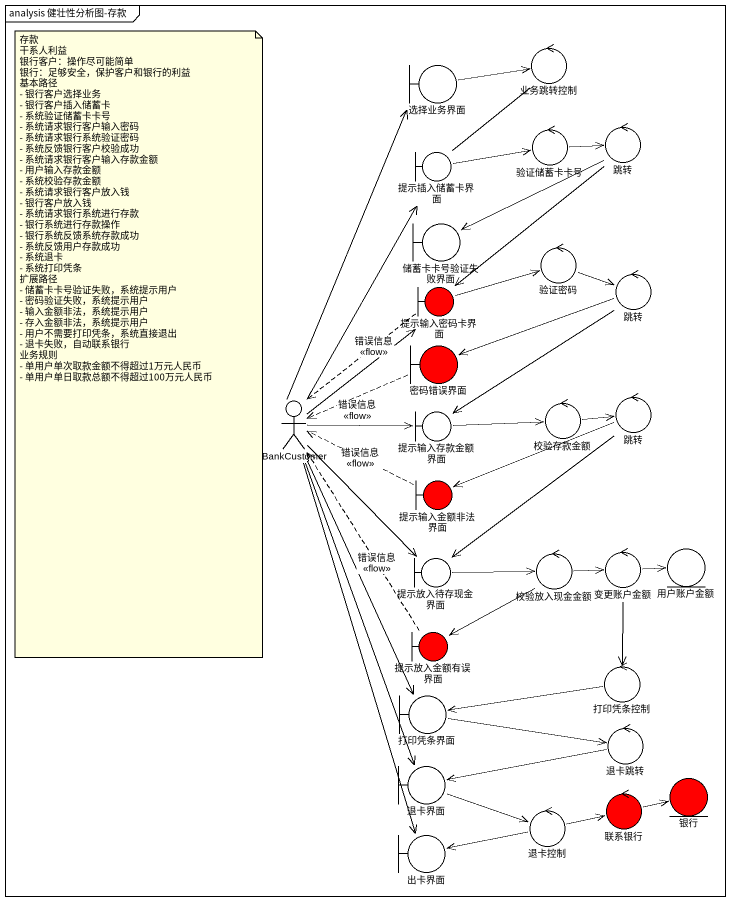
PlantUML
@startuml
mainframe analysis 健壮性分析图-存款
control 业务跳转控制
boundary 选择业务界面
control 验证储蓄卡卡号
control 跳转
boundary 提示插入储蓄卡界面
boundary 储蓄卡卡号验证失败界面
control 验证密码
control "跳转" as 跳转_2
boundary 提示输入密码卡界面 #FF0000
boundary 密码错误界面 #FF0000
actor BankCustomer
control "跳转" as 跳转_3
boundary 提示输入存款金额界面
control 校验存款金额
boundary 提示输入金额非法界面 #FF0000
control 校验放入现金金额
control 变更账户金额
entity 用户账户金额
boundary 提示放入待存现金界面
boundary 提示放入金额有误界面 #FF0000
control 打印凭条控制
boundary 打印凭条界面
control 退卡跳转
boundary 退卡界面
entity 银行 #FF0000
control 退卡控制
control 联系银行 #FF0000
boundary 出卡界面
业务跳转控制 -- 提示插入储蓄卡界面
选择业务界面 -right-> 业务跳转控制
验证储蓄卡卡号 -right-> 跳转
跳转 -left-> 储蓄卡卡号验证失败界面
跳转 --> 提示输入密码卡界面
提示插入储蓄卡界面 -right-> 验证储蓄卡卡号
验证密码 -right-> 跳转_2
跳转_2 -left-> 密码错误界面
跳转_2 --> 提示输入存款金额界面
提示输入密码卡界面 -right-> 验证密码
提示输入密码卡界面 ..> BankCustomer : 错误信息\n<<flow>>
密码错误界面 .left.> BankCustomer : 错误信息\n<<flow>>
BankCustomer -up-> 选择业务界面
BankCustomer -up-> 提示插入储蓄卡界面
BankCustomer -up-> 提示输入密码卡界面
BankCustomer -right-> 提示输入存款金额界面
BankCustomer --> 提示放入待存现金界面
BankCustomer --> 打印凭条界面
BankCustomer --> 退卡界面
BankCustomer --> 出卡界面
跳转_3 -left-> 提示输入金额非法界面
跳转_3 --> 提示放入待存现金界面
提示输入存款金额界面 -right-> 校验存款金额
校验存款金额 -right-> 跳转_3
提示输入金额非法界面 .left.> BankCustomer : 错误信息\n<<flow>>
校验放入现金金额 -right-> 变更账户金额
校验放入现金金额 --> 提示放入金额有误界面
变更账户金额 -right-> 用户账户金额
变更账户金额 --> 打印凭条控制
提示放入待存现金界面 -right-> 校验放入现金金额
提示放入金额有误界面 .up.> BankCustomer : 错误信息\n<<flow>>
打印凭条控制 -left-> 打印凭条界面
打印凭条界面 -right-> 退卡跳转
退卡跳转 -left-> 退卡界面
退卡界面 -right-> 退卡控制
退卡控制 -right-> 联系银行
退卡控制 -left-> 出卡界面
联系银行 -right-> 银行
note as N1
  存款
  干系人利益
  银行客户：操作尽可能简单
  银行：足够安全，保护客户和银行的利益
  基本路径
  - 银行客户选择业务
  - 银行客户插入储蓄卡
  - 系统验证储蓄卡卡号
  - 系统请求银行客户输入密码
  - 系统请求银行系统验证密码
  - 系统反馈银行客户校验成功
  - 系统请求银行客户输入存款金额
  - 用户输入存款金额
  - 系统校验存款金额
  - 系统请求银行客户放入钱
  - 银行客户放入钱
  - 系统请求银行系统进行存款
  - 银行系统进行存款操作
  - 银行系统反馈系统存款成功
  - 系统反馈用户存款成功
  - 系统退卡
  - 系统打印凭条
  扩展路径
  - 储蓄卡卡号验证失败，系统提示用户
  - 密码验证失败，系统提示用户
  - 输入金额非法，系统提示用户
  - 存入金额非法，系统提示用户
  - 用户不需要打印凭条，系统直接退出
  - 退卡失败，自动联系银行
  业务规则
  - 单用户单次取款金额不得超过1万元人民币
  - 单用户单日取款总额不得超过100万元人民币
end note
@enduml
